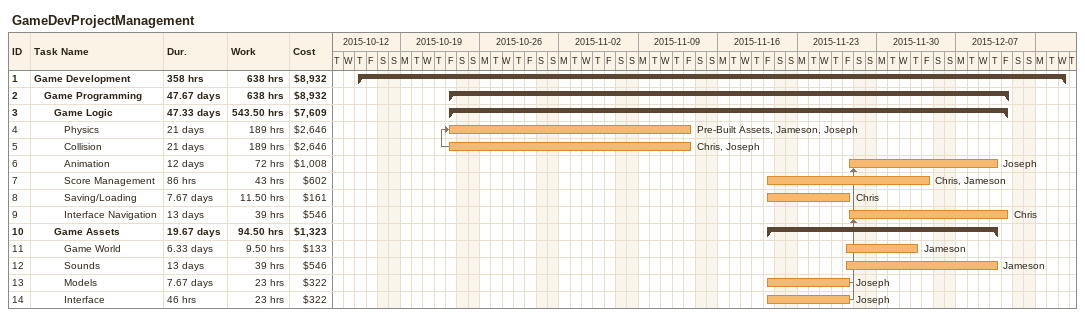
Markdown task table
GameDevProjectManagement

| ID | Level | Task | Duration | Start | Finish | Predecessors | Resources | Work (h) | Cost ($) |
|---|---|---|---|---|---|---|---|---|---|
| 1 | 1 | **Game Development** | 358h | 2015-10-15 | 2015-12-16 |  |  | 638 | 8932 |
| 2 | 2 | **Game Programming** | 47.67d | 2015-10-23 | 2015-12-11 |  |  | 638 | 8932 |
| 3 | 3 | **Game Logic** | 47.33d | 2015-10-23 | 2015-12-11 |  |  | 543.50 | 7609 |
| 4 | 4 | Physics | 21d | 2015-10-23 | 2015-11-13 | 5SS | Pre-Built Assets, Jameson, Joseph | 189 | 2646 |
| 5 | 4 | Collision | 21d | 2015-10-23 | 2015-11-13 |  | Chris, Joseph | 189 | 2646 |
| 6 | 4 | Animation | 12d | 2015-11-27 | 2015-12-10 | 13 | Joseph | 72 | 1008 |
| 7 | 4 | Score Management | 86h | 2015-11-20 | 2015-12-04 |  | Chris, Jameson | 43 | 602 |
| 8 | 4 | Saving/Loading | 7.67d | 2015-11-20 | 2015-11-27 |  | Chris | 11.50 | 161 |
| 9 | 4 | Interface Navigation | 13d | 2015-11-27 | 2015-12-11 | 14 | Chris | 39 | 546 |
| 10 | 3 | **Game Assets** | 19.67d | 2015-11-20 | 2015-12-10 |  |  | 94.50 | 1323 |
| 11 | 4 | Game World | 6.33d | 2015-11-27 | 2015-12-03 |  | Jameson | 9.50 | 133 |
| 12 | 4 | Sounds | 13d | 2015-11-27 | 2015-12-10 |  | Jameson | 39 | 546 |
| 13 | 4 | Models | 7.67d | 2015-11-20 | 2015-11-27 |  | Joseph | 23 | 322 |
| 14 | 4 | Interface | 46h | 2015-11-20 | 2015-11-27 |  | Joseph | 23 | 322 |
